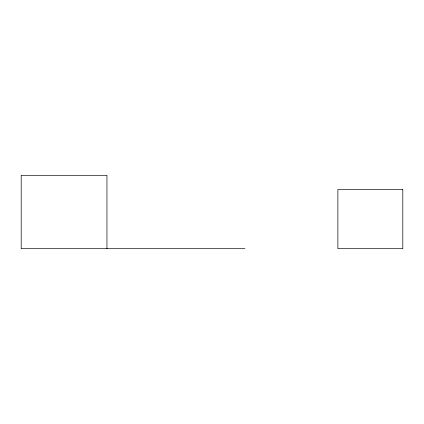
<?xml version="1.0" encoding="UTF-8"?>
<svg xmlns="http://www.w3.org/2000/svg" width="424" height="424" viewBox="0 0 424 424"><rect width="100%" height="100%" fill="white"/><g stroke="black" fill="none" stroke-linecap="round" stroke-linejoin="round"><path stroke-width="0.64" d="M244.955 248.687L21.2 248.687L21.2 175.313L106.954 175.313L106.954 248.687M402.8 189.56L337.88 189.56L337.88 248.687L402.8 248.687L402.8 189.56"/></g></svg>
